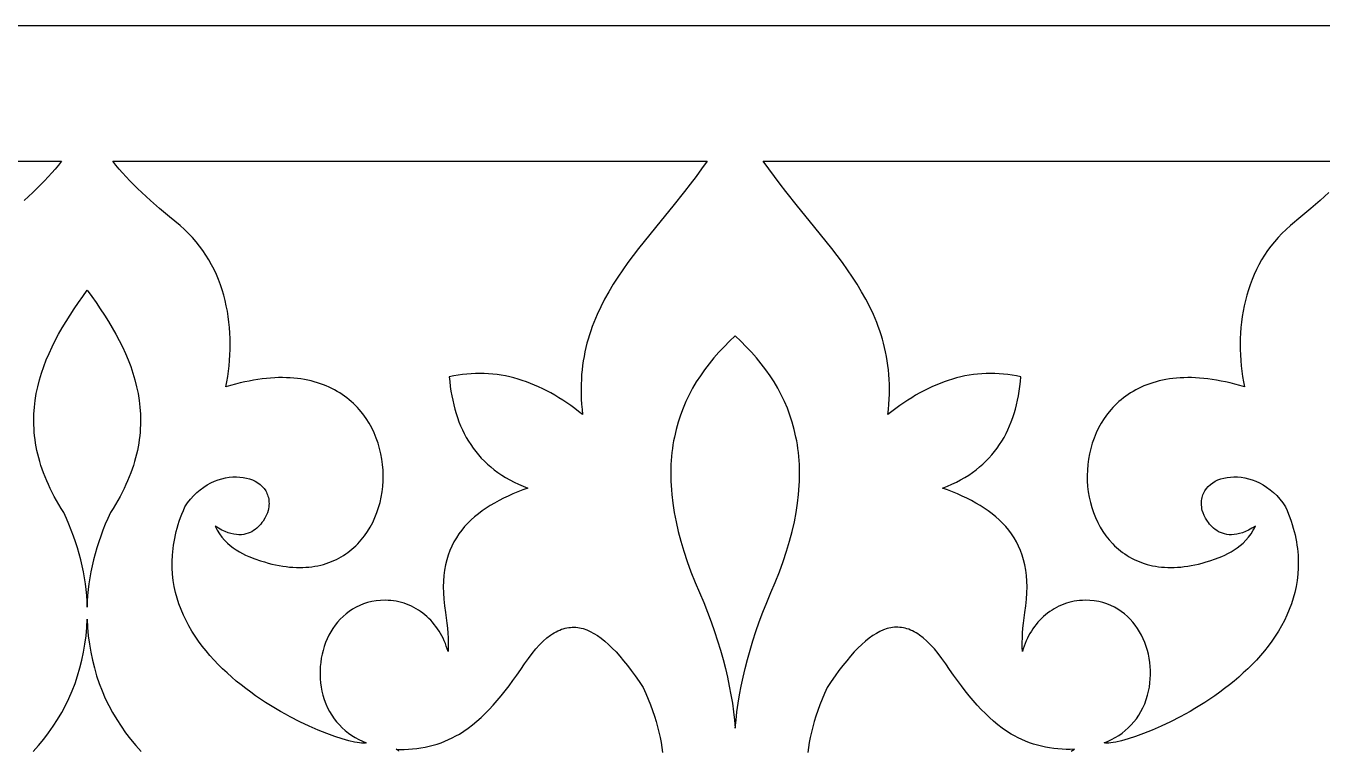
# Model space of a CAD drawing. Extents: x -53 to 63, y 3 to 43.
# Drawn here: x 5.37 to 35.28, y 26.06 to 42.78 of the extents above; entities that cross this region are included whole.
import ezdxf

# ---------------------------------------------------------------- set-up
doc = ezdxf.new("R2010")
doc.units = 0
doc.header["$MEASUREMENT"] = 0
doc.layers.add('LAYER_1', color=18, linetype='CONTINUOUS')

msp = doc.modelspace()

# ---------------------------------------------------------------- linework, layer by layer
at = {"layer": 'LAYER_1'}
for points in [[(63.41, 42.78), (-53.042, 42.78)], [(-7.53, 39.662), (6.191, 39.662), (6.119, 39.569), (6.043, 39.477), (5.964, 39.386), (5.883, 39.296), (5.798, 39.206), (5.71, 39.117), (5.618, 39.027), (5.523, 38.937), (5.323, 38.754)], [(35.433, 38.937), (35.233, 38.754), (35.019, 38.567), (34.79, 38.373), (34.547, 38.17), (34.447, 38.082), (34.352, 37.99), (34.262, 37.895), (34.176, 37.798), (34.096, 37.697), (34.02, 37.593), (33.949, 37.487), (33.883, 37.379), (33.821, 37.268), (33.763, 37.155), (33.71, 37.04), (33.661, 36.923), (33.616, 36.805), (33.576, 36.685), (33.54, 36.564), (33.507, 36.442), (33.479, 36.318), (33.455, 36.194), (33.434, 36.069), (33.417, 35.943), (33.404, 35.817), (33.395, 35.691), (33.389, 35.564), (33.387, 35.438), (33.388, 35.312), (33.393, 35.186), (33.4, 35.06), (33.412, 34.936), (33.426, 34.812), (33.443, 34.689), (33.464, 34.567), (33.487, 34.447), (33.376, 34.48), (33.266, 34.51), (33.158, 34.538), (33.051, 34.563), (32.947, 34.584), (32.845, 34.603), (32.744, 34.62), (32.645, 34.633), (32.548, 34.644), (32.452, 34.652), (32.359, 34.658), (32.267, 34.661), (32.177, 34.662), (32.089, 34.66), (32.002, 34.656), (31.918, 34.65), (31.835, 34.641), (31.754, 34.631), (31.674, 34.618), (31.597, 34.602), (31.521, 34.585), (31.447, 34.566), (31.374, 34.545), (31.304, 34.521), (31.235, 34.496), (31.168, 34.469), (31.102, 34.441), (31.039, 34.41), (30.977, 34.378), (30.916, 34.344), (30.858, 34.308), (30.801, 34.271), (30.746, 34.232), (30.692, 34.192), (30.641, 34.151), (30.591, 34.108), (30.542, 34.063), (30.496, 34.018), (30.451, 33.971), (30.407, 33.923), (30.326, 33.823), (30.251, 33.719), (30.183, 33.611), (30.121, 33.5), (30.066, 33.386), (30.017, 33.268), (29.975, 33.149), (29.939, 33.027), (29.91, 32.904), (29.887, 32.779), (29.871, 32.654), (29.861, 32.528), (29.857, 32.402), (29.859, 32.276), (29.868, 32.15), (29.883, 32.026), (29.904, 31.902), (29.931, 31.781), (29.964, 31.662), (30.004, 31.545), (30.049, 31.43), (30.101, 31.32), (30.158, 31.212), (30.221, 31.109), (30.291, 31.009), (30.366, 30.915), (30.447, 30.825), (30.49, 30.783), (30.534, 30.741), (30.579, 30.701), (30.627, 30.663), (30.675, 30.626), (30.725, 30.591), (30.776, 30.557), (30.829, 30.525), (30.883, 30.495), (30.939, 30.467), (30.996, 30.44), (31.054, 30.415), (31.114, 30.392), (31.175, 30.371), (31.238, 30.352), (31.302, 30.336), (31.368, 30.321), (31.434, 30.308), (31.503, 30.298), (31.572, 30.29), (31.643, 30.284), (31.716, 30.28), (31.789, 30.279), (31.864, 30.28), (31.941, 30.284), (32.019, 30.29), (32.098, 30.299), (32.178, 30.31), (32.26, 30.324), (32.343, 30.341), (32.428, 30.36), (32.513, 30.383), (32.601, 30.408), (32.689, 30.436), (32.822, 30.481), (32.962, 30.536), (33.034, 30.567), (33.106, 30.602), (33.179, 30.641), (33.25, 30.684), (33.321, 30.732), (33.39, 30.785), (33.456, 30.843), (33.52, 30.907), (33.581, 30.978), (33.638, 31.056), (33.691, 31.141), (33.715, 31.186), (33.739, 31.233), (33.66, 31.185), (33.583, 31.144), (33.51, 31.11), (33.44, 31.083), (33.372, 31.063), (33.308, 31.048), (33.246, 31.039), (33.187, 31.036), (33.131, 31.037), (33.077, 31.043), (33.026, 31.053), (32.978, 31.068), (32.932, 31.085), (32.889, 31.106), (32.848, 31.13), (32.81, 31.157), (32.774, 31.185), (32.741, 31.216), (32.71, 31.248), (32.681, 31.281), (32.655, 31.315), (32.631, 31.349), (32.589, 31.417), (32.556, 31.483), (32.531, 31.544), (32.514, 31.596), (32.505, 31.637), (32.499, 31.677), (32.496, 31.716), (32.494, 31.753), (32.495, 31.79), (32.498, 31.826), (32.502, 31.86), (32.509, 31.894), (32.518, 31.927), (32.528, 31.958), (32.541, 31.989), (32.555, 32.019), (32.571, 32.047), (32.607, 32.101), (32.65, 32.15), (32.699, 32.194), (32.753, 32.234), (32.812, 32.269), (32.875, 32.299), (32.943, 32.324), (33.014, 32.344), (33.088, 32.359), (33.165, 32.368), (33.245, 32.371), (33.327, 32.369), (33.41, 32.361), (33.494, 32.347), (33.579, 32.327), (33.664, 32.301), (33.749, 32.269), (33.833, 32.23), (33.916, 32.185), (33.998, 32.134), (34.078, 32.075), (34.156, 32.01), (34.231, 31.938), (34.303, 31.859), (34.371, 31.772), (34.435, 31.678), (34.471, 31.595), (34.504, 31.513), (34.535, 31.431), (34.563, 31.349), (34.589, 31.269), (34.613, 31.188), (34.634, 31.109), (34.654, 31.03), (34.67, 30.951), (34.685, 30.873), (34.698, 30.796), (34.708, 30.719), (34.723, 30.567), (34.729, 30.418), (34.728, 30.27), (34.719, 30.126), (34.703, 29.983), (34.68, 29.843), (34.65, 29.706), (34.613, 29.571), (34.571, 29.438), (34.522, 29.308), (34.467, 29.18), (34.407, 29.055), (34.342, 28.932), (34.272, 28.812), (34.197, 28.694), (34.117, 28.579), (34.034, 28.466), (33.946, 28.356), (33.855, 28.249), (33.761, 28.144), (33.663, 28.041), (33.563, 27.942), (33.46, 27.845), (33.354, 27.751), (33.247, 27.659), (33.138, 27.57), (33.027, 27.484), (32.915, 27.4), (32.802, 27.32), (32.688, 27.242), (32.573, 27.166), (32.459, 27.094), (32.344, 27.024), (32.23, 26.957), (32.116, 26.893), (32.003, 26.832), (31.78, 26.718), (31.564, 26.616), (31.356, 26.525), (31.159, 26.446), (30.975, 26.379), (30.805, 26.324), (30.652, 26.281), (30.518, 26.251), (30.459, 26.24), (30.405, 26.232), (30.357, 26.228), (30.315, 26.227), (30.28, 26.228), (30.251, 26.233), (30.338, 26.27), (30.422, 26.311), (30.505, 26.356), (30.584, 26.405), (30.661, 26.459), (30.734, 26.516), (30.804, 26.578), (30.871, 26.644), (30.934, 26.715), (30.993, 26.79), (31.048, 26.87), (31.098, 26.953), (31.144, 27.042), (31.185, 27.135), (31.221, 27.232), (31.252, 27.334), (31.274, 27.427), (31.292, 27.52), (31.305, 27.614), (31.313, 27.709), (31.317, 27.804), (31.316, 27.9), (31.311, 27.995), (31.302, 28.089), (31.288, 28.183), (31.269, 28.275), (31.247, 28.367), (31.219, 28.457), (31.188, 28.545), (31.152, 28.631), (31.112, 28.714), (31.068, 28.795), (31.02, 28.873), (30.967, 28.948), (30.911, 29.02), (30.85, 29.088), (30.785, 29.152), (30.716, 29.212), (30.643, 29.267), (30.566, 29.318), (30.485, 29.364), (30.401, 29.404), (30.312, 29.439), (30.219, 29.469), (30.123, 29.492), (30.022, 29.509), (29.918, 29.519), (29.81, 29.522), (29.746, 29.521), (29.683, 29.517), (29.62, 29.509), (29.558, 29.5), (29.497, 29.487), (29.437, 29.472), (29.378, 29.454), (29.32, 29.434), (29.262, 29.411), (29.206, 29.386), (29.152, 29.358), (29.098, 29.328), (29.046, 29.296), (28.994, 29.262), (28.945, 29.225), (28.897, 29.187), (28.85, 29.147), (28.805, 29.104), (28.761, 29.06), (28.719, 29.014), (28.679, 28.966), (28.64, 28.916), (28.604, 28.865), (28.569, 28.812), (28.536, 28.758), (28.505, 28.702), (28.476, 28.645), (28.449, 28.586), (28.424, 28.526), (28.402, 28.465), (28.382, 28.403), (28.364, 28.339), (28.36, 28.44), (28.359, 28.545), (28.361, 28.653), (28.367, 28.764), (28.375, 28.878), (28.386, 28.996), (28.4, 29.116), (28.417, 29.241), (28.44, 29.397), (28.456, 29.547), (28.466, 29.692), (28.469, 29.832), (28.465, 29.967), (28.455, 30.096), (28.439, 30.221), (28.417, 30.34), (28.389, 30.455), (28.356, 30.566), (28.317, 30.672), (28.273, 30.773), (28.223, 30.871), (28.169, 30.964), (28.11, 31.054), (28.046, 31.14), (27.977, 31.222), (27.904, 31.301), (27.828, 31.377), (27.747, 31.449), (27.662, 31.518), (27.573, 31.584), (27.481, 31.648), (27.386, 31.708), (27.287, 31.767), (27.185, 31.822), (27.081, 31.876), (26.974, 31.927), (26.864, 31.977), (26.751, 32.024), (26.637, 32.07), (26.52, 32.114), (26.631, 32.157), (26.737, 32.203), (26.839, 32.252), (26.937, 32.303), (27.032, 32.357), (27.123, 32.414), (27.21, 32.473), (27.293, 32.534), (27.373, 32.599), (27.449, 32.665), (27.522, 32.734), (27.591, 32.806), (27.657, 32.88), (27.72, 32.956), (27.779, 33.034), (27.835, 33.115), (27.888, 33.198), (27.938, 33.283), (27.984, 33.37), (28.028, 33.459), (28.068, 33.551), (28.106, 33.644), (28.14, 33.739), (28.172, 33.837), (28.201, 33.936), (28.227, 34.037), (28.251, 34.14), (28.272, 34.244), (28.29, 34.351), (28.306, 34.459), (28.319, 34.569), (28.329, 34.68), (28.227, 34.702), (28.125, 34.72), (28.024, 34.734), (27.923, 34.745), (27.823, 34.753), (27.723, 34.758), (27.624, 34.759), (27.524, 34.757), (27.426, 34.752), (27.328, 34.744), (27.23, 34.733), (27.132, 34.718), (27.035, 34.7), (26.939, 34.68), (26.842, 34.656), (26.747, 34.629), (26.651, 34.599), (26.556, 34.566), (26.461, 34.53), (26.367, 34.491), (26.273, 34.45), (26.179, 34.405), (26.085, 34.358), (25.992, 34.308), (25.899, 34.255), (25.807, 34.199), (25.715, 34.14), (25.623, 34.079), (25.531, 34.015), (25.44, 33.949), (25.348, 33.88), (25.258, 33.808), (25.271, 33.929), (25.281, 34.049), (25.288, 34.167), (25.292, 34.283), (25.293, 34.398), (25.292, 34.511), (25.287, 34.622), (25.28, 34.731), (25.27, 34.839), (25.257, 34.945), (25.242, 35.05), (25.225, 35.153), (25.204, 35.255), (25.182, 35.355), (25.157, 35.454), (25.13, 35.552), (25.101, 35.649), (25.07, 35.745), (25.036, 35.839), (25.001, 35.932), (24.963, 36.025), (24.924, 36.116), (24.84, 36.296), (24.749, 36.472), (24.652, 36.645), (24.549, 36.816), (24.441, 36.984), (24.327, 37.151), (24.21, 37.316), (24.088, 37.479), (23.964, 37.642), (23.706, 37.966), (23.441, 38.292), (23.172, 38.621), (22.903, 38.957), (22.77, 39.129), (22.638, 39.303), (22.509, 39.481), (22.382, 39.662), (36.102, 39.662)], [(5.531, 26.036), (5.657, 26.173), (5.777, 26.315), (5.89, 26.462), (5.997, 26.614), (6.098, 26.769), (6.192, 26.929), (6.279, 27.092), (6.36, 27.259), (6.433, 27.43), (6.5, 27.604), (6.56, 27.78), (6.613, 27.96), (6.659, 28.142), (6.698, 28.327), (6.73, 28.513), (6.754, 28.702), (6.771, 28.893), (6.781, 29.085), (6.79, 28.893), (6.807, 28.702), (6.831, 28.513), (6.862, 28.327), (6.901, 28.142), (6.946, 27.96), (6.999, 27.78), (7.059, 27.604), (7.126, 27.43), (7.199, 27.259), (7.28, 27.092), (7.367, 26.929), (7.461, 26.769), (7.561, 26.614), (7.668, 26.462), (7.781, 26.315), (7.901, 26.173), (8.027, 26.036)], [(13.983, 26.043), (13.908, 26.086), (14.003, 26.082), (14.099, 26.081), (14.195, 26.085), (14.291, 26.091), (14.387, 26.102), (14.482, 26.115), (14.577, 26.133), (14.671, 26.153), (14.764, 26.177), (14.855, 26.204), (14.946, 26.235), (15.034, 26.269), (15.121, 26.306), (15.206, 26.346), (15.289, 26.39), (15.369, 26.436), (15.472, 26.502), (15.574, 26.574), (15.674, 26.65), (15.772, 26.731), (15.869, 26.818), (15.964, 26.909), (16.059, 27.004), (16.152, 27.104), (16.244, 27.209), (16.336, 27.318), (16.426, 27.431), (16.516, 27.548), (16.606, 27.669), (16.695, 27.794), (16.784, 27.923), (16.873, 28.055), (16.961, 28.182), (17.049, 28.298), (17.135, 28.403), (17.221, 28.498), (17.306, 28.582), (17.391, 28.656), (17.476, 28.72), (17.518, 28.748), (17.56, 28.774), (17.601, 28.797), (17.643, 28.818), (17.685, 28.836), (17.727, 28.853), (17.768, 28.866), (17.81, 28.878), (17.851, 28.887), (17.893, 28.894), (17.934, 28.898), (17.976, 28.901), (18.017, 28.901), (18.058, 28.899), (18.1, 28.894), (18.141, 28.888), (18.183, 28.879), (18.224, 28.868), (18.307, 28.84), (18.391, 28.804), (18.474, 28.759), (18.558, 28.707), (18.642, 28.646), (18.727, 28.578), (18.812, 28.503), (18.898, 28.42), (18.984, 28.329), (19.071, 28.232), (19.159, 28.128), (19.248, 28.017), (19.337, 27.899), (19.428, 27.775), (19.519, 27.645), (19.612, 27.509), (19.672, 27.373), (19.728, 27.239), (19.78, 27.107), (19.828, 26.977), (19.871, 26.849), (19.91, 26.723), (19.945, 26.599), (19.976, 26.477), (20.002, 26.357), (20.025, 26.239), (20.044, 26.123), (20.059, 26.009)], [(29.488, 26.043), (29.563, 26.086), (29.468, 26.082), (29.372, 26.081), (29.276, 26.085), (29.18, 26.091), (29.084, 26.102), (28.989, 26.115), (28.894, 26.133), (28.8, 26.153), (28.708, 26.177), (28.616, 26.204), (28.526, 26.235), (28.437, 26.269), (28.35, 26.306), (28.265, 26.346), (28.183, 26.39), (28.102, 26.436), (27.999, 26.502), (27.897, 26.574), (27.798, 26.65), (27.699, 26.731), (27.602, 26.818), (27.507, 26.909), (27.412, 27.004), (27.319, 27.104), (27.226, 27.209), (27.134, 27.318), (27.043, 27.431), (26.953, 27.548), (26.863, 27.669), (26.773, 27.794), (26.683, 27.923), (26.593, 28.055), (26.505, 28.182), (26.418, 28.298), (26.331, 28.403), (26.245, 28.498), (26.16, 28.582), (26.075, 28.656), (25.991, 28.72), (25.949, 28.748), (25.907, 28.774), (25.865, 28.797), (25.823, 28.818), (25.781, 28.836), (25.74, 28.853), (25.698, 28.866), (25.657, 28.878), (25.615, 28.887), (25.574, 28.894), (25.532, 28.898), (25.491, 28.901), (25.449, 28.901), (25.408, 28.899), (25.366, 28.894), (25.325, 28.888), (25.283, 28.879), (25.242, 28.868), (25.159, 28.84), (25.076, 28.804), (24.992, 28.759), (24.908, 28.707), (24.824, 28.646), (24.739, 28.578), (24.654, 28.503), (24.568, 28.42), (24.482, 28.329), (24.395, 28.232), (24.307, 28.128), (24.218, 28.017), (24.129, 27.899), (24.038, 27.775), (23.947, 27.645), (23.855, 27.509), (23.794, 27.373), (23.738, 27.239), (23.687, 27.107), (23.639, 26.977), (23.596, 26.849), (23.557, 26.723), (23.523, 26.599), (23.492, 26.477), (23.465, 26.357), (23.442, 26.239), (23.424, 26.123), (23.408, 26.009)]]:
    msp.add_lwpolyline(points, dxfattribs=at)
for points in [[(7.369, 39.662), (21.087, 39.662), (20.96, 39.481), (20.831, 39.303), (20.699, 39.129), (20.566, 38.957), (20.297, 38.621), (20.028, 38.292), (19.763, 37.966), (19.505, 37.642), (19.381, 37.479), (19.259, 37.316), (19.142, 37.151), (19.029, 36.984), (18.921, 36.816), (18.818, 36.645), (18.721, 36.472), (18.63, 36.296), (18.546, 36.116), (18.507, 36.025), (18.469, 35.932), (18.434, 35.839), (18.401, 35.745), (18.369, 35.649), (18.34, 35.552), (18.313, 35.454), (18.288, 35.355), (18.266, 35.255), (18.246, 35.153), (18.228, 35.05), (18.213, 34.945), (18.201, 34.839), (18.191, 34.731), (18.184, 34.622), (18.179, 34.511), (18.177, 34.398), (18.178, 34.283), (18.183, 34.167), (18.19, 34.049), (18.2, 33.929), (18.213, 33.808), (18.122, 33.88), (18.031, 33.949), (17.94, 34.015), (17.848, 34.079), (17.756, 34.14), (17.664, 34.199), (17.572, 34.255), (17.479, 34.308), (17.386, 34.358), (17.292, 34.405), (17.198, 34.45), (17.104, 34.491), (17.01, 34.53), (16.915, 34.566), (16.819, 34.599), (16.724, 34.629), (16.628, 34.656), (16.531, 34.68), (16.435, 34.7), (16.337, 34.718), (16.24, 34.733), (16.142, 34.744), (16.043, 34.752), (15.944, 34.757), (15.845, 34.759), (15.745, 34.758), (15.645, 34.753), (15.544, 34.745), (15.443, 34.734), (15.341, 34.72), (15.239, 34.702), (15.136, 34.68), (15.147, 34.569), (15.16, 34.459), (15.176, 34.351), (15.194, 34.244), (15.215, 34.14), (15.239, 34.037), (15.265, 33.936), (15.294, 33.837), (15.326, 33.739), (15.36, 33.644), (15.398, 33.551), (15.439, 33.459), (15.482, 33.37), (15.529, 33.283), (15.579, 33.198), (15.632, 33.115), (15.688, 33.034), (15.747, 32.956), (15.81, 32.88), (15.876, 32.806), (15.946, 32.734), (16.019, 32.665), (16.095, 32.599), (16.175, 32.534), (16.259, 32.473), (16.346, 32.414), (16.437, 32.357), (16.532, 32.303), (16.631, 32.252), (16.734, 32.203), (16.84, 32.157), (16.951, 32.114), (16.834, 32.07), (16.719, 32.024), (16.606, 31.977), (16.496, 31.927), (16.389, 31.876), (16.284, 31.822), (16.182, 31.767), (16.083, 31.708), (15.988, 31.648), (15.896, 31.584), (15.807, 31.518), (15.722, 31.449), (15.641, 31.377), (15.564, 31.301), (15.491, 31.222), (15.423, 31.14), (15.359, 31.054), (15.3, 30.964), (15.245, 30.871), (15.196, 30.773), (15.152, 30.672), (15.113, 30.566), (15.079, 30.455), (15.051, 30.34), (15.029, 30.221), (15.013, 30.096), (15.003, 29.967), (14.999, 29.832), (15.001, 29.692), (15.01, 29.547), (15.026, 29.397), (15.049, 29.241), (15.067, 29.116), (15.083, 28.996), (15.095, 28.878), (15.104, 28.764), (15.109, 28.653), (15.112, 28.545), (15.111, 28.44), (15.107, 28.339), (15.089, 28.403), (15.068, 28.465), (15.046, 28.526), (15.021, 28.586), (14.994, 28.645), (14.964, 28.702), (14.933, 28.758), (14.9, 28.812), (14.865, 28.865), (14.829, 28.916), (14.79, 28.966), (14.75, 29.014), (14.708, 29.06), (14.665, 29.104), (14.619, 29.147), (14.573, 29.187), (14.525, 29.225), (14.475, 29.262), (14.424, 29.296), (14.372, 29.328), (14.318, 29.358), (14.264, 29.386), (14.208, 29.411), (14.151, 29.434), (14.093, 29.454), (14.034, 29.472), (13.974, 29.487), (13.913, 29.5), (13.851, 29.509), (13.788, 29.517), (13.725, 29.521), (13.661, 29.522), (13.553, 29.519), (13.449, 29.509), (13.348, 29.492), (13.252, 29.469), (13.159, 29.439), (13.071, 29.404), (12.986, 29.364), (12.905, 29.318), (12.828, 29.267), (12.755, 29.212), (12.686, 29.152), (12.621, 29.088), (12.56, 29.02), (12.504, 28.948), (12.451, 28.873), (12.403, 28.795), (12.359, 28.714), (12.319, 28.631), (12.283, 28.545), (12.252, 28.457), (12.225, 28.367), (12.202, 28.275), (12.183, 28.183), (12.169, 28.089), (12.16, 27.995), (12.155, 27.9), (12.154, 27.804), (12.158, 27.709), (12.166, 27.614), (12.179, 27.52), (12.197, 27.427), (12.219, 27.334), (12.25, 27.232), (12.286, 27.135), (12.327, 27.042), (12.373, 26.953), (12.423, 26.87), (12.478, 26.79), (12.537, 26.715), (12.6, 26.644), (12.667, 26.578), (12.737, 26.516), (12.81, 26.459), (12.887, 26.405), (12.967, 26.356), (13.049, 26.311), (13.134, 26.27), (13.22, 26.233), (13.192, 26.228), (13.156, 26.227), (13.114, 26.228), (13.066, 26.232), (13.012, 26.24), (12.953, 26.251), (12.819, 26.281), (12.666, 26.324), (12.496, 26.379), (12.312, 26.446), (12.114, 26.525), (11.906, 26.616), (11.69, 26.718), (11.467, 26.832), (11.354, 26.893), (11.24, 26.957), (11.126, 27.024), (11.011, 27.094), (10.896, 27.166), (10.782, 27.242), (10.668, 27.32), (10.555, 27.4), (10.443, 27.484), (10.332, 27.57), (10.222, 27.659), (10.115, 27.751), (10.009, 27.845), (9.906, 27.942), (9.806, 28.041), (9.708, 28.144), (9.614, 28.249), (9.523, 28.356), (9.435, 28.466), (9.352, 28.579), (9.272, 28.694), (9.197, 28.812), (9.127, 28.932), (9.062, 29.055), (9.002, 29.18), (8.947, 29.308), (8.898, 29.438), (8.856, 29.571), (8.819, 29.706), (8.789, 29.843), (8.766, 29.983), (8.75, 30.126), (8.741, 30.27), (8.74, 30.418), (8.747, 30.567), (8.762, 30.719), (8.772, 30.796), (8.785, 30.873), (8.8, 30.951), (8.817, 31.03), (8.836, 31.109), (8.857, 31.188), (8.881, 31.269), (8.907, 31.349), (8.936, 31.431), (8.967, 31.513), (9, 31.595), (9.036, 31.678), (9.099, 31.772), (9.167, 31.859), (9.239, 31.938), (9.314, 32.01), (9.391, 32.075), (9.471, 32.134), (9.553, 32.185), (9.636, 32.23), (9.72, 32.269), (9.805, 32.301), (9.89, 32.327), (9.975, 32.347), (10.059, 32.361), (10.142, 32.369), (10.224, 32.371), (10.304, 32.368), (10.381, 32.359), (10.456, 32.344), (10.527, 32.324), (10.595, 32.299), (10.658, 32.269), (10.717, 32.234), (10.771, 32.194), (10.82, 32.15), (10.863, 32.101), (10.9, 32.047), (10.916, 32.019), (10.93, 31.989), (10.942, 31.958), (10.953, 31.927), (10.962, 31.894), (10.969, 31.86), (10.973, 31.826), (10.976, 31.79), (10.977, 31.753), (10.975, 31.716), (10.972, 31.677), (10.966, 31.637), (10.956, 31.596), (10.938, 31.544), (10.913, 31.483), (10.88, 31.417), (10.838, 31.349), (10.814, 31.315), (10.788, 31.281), (10.759, 31.248), (10.728, 31.216), (10.695, 31.185), (10.659, 31.157), (10.621, 31.13), (10.581, 31.106), (10.538, 31.085), (10.492, 31.068), (10.444, 31.053), (10.393, 31.043), (10.34, 31.037), (10.283, 31.036), (10.225, 31.039), (10.163, 31.048), (10.098, 31.063), (10.031, 31.083), (9.961, 31.11), (9.887, 31.144), (9.811, 31.185), (9.732, 31.233), (9.755, 31.186), (9.78, 31.141), (9.833, 31.056), (9.89, 30.978), (9.951, 30.907), (10.015, 30.843), (10.081, 30.785), (10.15, 30.732), (10.221, 30.684), (10.293, 30.641), (10.365, 30.602), (10.437, 30.567), (10.509, 30.536), (10.65, 30.481), (10.782, 30.436), (10.87, 30.408), (10.958, 30.383), (11.043, 30.36), (11.128, 30.341), (11.211, 30.324), (11.293, 30.31), (11.373, 30.299), (11.452, 30.29), (11.53, 30.284), (11.607, 30.28), (11.682, 30.279), (11.755, 30.28), (11.828, 30.284), (11.899, 30.29), (11.968, 30.298), (12.036, 30.308), (12.103, 30.321), (12.169, 30.336), (12.233, 30.352), (12.295, 30.371), (12.356, 30.392), (12.416, 30.415), (12.475, 30.44), (12.532, 30.467), (12.587, 30.495), (12.641, 30.525), (12.694, 30.557), (12.746, 30.591), (12.795, 30.626), (12.844, 30.663), (12.891, 30.701), (12.936, 30.741), (12.981, 30.783), (13.023, 30.825), (13.104, 30.915), (13.179, 31.009), (13.249, 31.109), (13.312, 31.212), (13.369, 31.32), (13.421, 31.43), (13.466, 31.545), (13.505, 31.662), (13.538, 31.781), (13.565, 31.902), (13.586, 32.026), (13.601, 32.15), (13.61, 32.276), (13.612, 32.402), (13.608, 32.528), (13.598, 32.654), (13.581, 32.779), (13.558, 32.904), (13.529, 33.027), (13.493, 33.149), (13.451, 33.268), (13.402, 33.386), (13.347, 33.5), (13.285, 33.611), (13.217, 33.719), (13.142, 33.823), (13.06, 33.923), (13.017, 33.971), (12.972, 34.018), (12.925, 34.063), (12.876, 34.108), (12.826, 34.151), (12.775, 34.192), (12.721, 34.232), (12.666, 34.271), (12.609, 34.308), (12.551, 34.344), (12.49, 34.378), (12.428, 34.41), (12.364, 34.441), (12.299, 34.469), (12.232, 34.496), (12.163, 34.521), (12.092, 34.545), (12.02, 34.566), (11.946, 34.585), (11.87, 34.602), (11.792, 34.618), (11.713, 34.631), (11.632, 34.641), (11.549, 34.65), (11.464, 34.656), (11.378, 34.66), (11.289, 34.662), (11.199, 34.661), (11.108, 34.658), (11.014, 34.652), (10.919, 34.644), (10.821, 34.633), (10.722, 34.62), (10.622, 34.603), (10.519, 34.584), (10.415, 34.563), (10.308, 34.538), (10.2, 34.51), (10.09, 34.48), (9.979, 34.447), (10.003, 34.567), (10.024, 34.689), (10.041, 34.812), (10.056, 34.936), (10.068, 35.06), (10.076, 35.186), (10.081, 35.312), (10.082, 35.438), (10.08, 35.564), (10.074, 35.691), (10.065, 35.817), (10.052, 35.943), (10.036, 36.069), (10.016, 36.194), (9.991, 36.318), (9.963, 36.442), (9.931, 36.564), (9.895, 36.685), (9.854, 36.805), (9.81, 36.923), (9.761, 37.04), (9.708, 37.155), (9.65, 37.268), (9.589, 37.379), (9.522, 37.487), (9.451, 37.593), (9.375, 37.697), (9.295, 37.798), (9.21, 37.895), (9.12, 37.99), (9.025, 38.082), (8.925, 38.17), (8.681, 38.373), (8.453, 38.567), (8.238, 38.754), (8.038, 38.937), (7.943, 39.027), (7.851, 39.117), (7.763, 39.206), (7.678, 39.296), (7.596, 39.386), (7.517, 39.477), (7.441, 39.569)], [(6.781, 29.36), (6.778, 29.496), (6.77, 29.632), (6.758, 29.769), (6.741, 29.906), (6.72, 30.043), (6.695, 30.18), (6.666, 30.318), (6.633, 30.456), (6.597, 30.593), (6.556, 30.731), (6.512, 30.868), (6.464, 31.005), (6.413, 31.142), (6.358, 31.278), (6.3, 31.414), (6.239, 31.55), (6.18, 31.643), (6.124, 31.736), (6.071, 31.829), (6.02, 31.921), (5.972, 32.012), (5.928, 32.103), (5.885, 32.193), (5.846, 32.283), (5.809, 32.372), (5.775, 32.461), (5.743, 32.549), (5.714, 32.637), (5.687, 32.724), (5.663, 32.81), (5.641, 32.897), (5.622, 32.982), (5.605, 33.068), (5.59, 33.152), (5.578, 33.237), (5.567, 33.321), (5.559, 33.404), (5.554, 33.487), (5.55, 33.57), (5.548, 33.652), (5.549, 33.734), (5.551, 33.815), (5.562, 33.977), (5.581, 34.137), (5.607, 34.295), (5.64, 34.453), (5.679, 34.609), (5.726, 34.763), (5.778, 34.916), (5.836, 35.069), (5.9, 35.22), (5.969, 35.37), (6.043, 35.519), (6.122, 35.667), (6.205, 35.814), (6.293, 35.96), (6.384, 36.106), (6.479, 36.25), (6.577, 36.395), (6.677, 36.538), (6.781, 36.681), (6.884, 36.538), (6.985, 36.395), (7.083, 36.25), (7.178, 36.106), (7.269, 35.96), (7.356, 35.814), (7.44, 35.667), (7.519, 35.519), (7.593, 35.37), (7.662, 35.22), (7.726, 35.069), (7.784, 34.916), (7.836, 34.763), (7.882, 34.609), (7.922, 34.453), (7.955, 34.295), (7.98, 34.137), (7.999, 33.977), (8.01, 33.815), (8.012, 33.734), (8.012, 33.652), (8.011, 33.57), (8.007, 33.487), (8.001, 33.404), (7.993, 33.321), (7.983, 33.237), (7.97, 33.152), (7.955, 33.068), (7.938, 32.982), (7.919, 32.897), (7.897, 32.81), (7.872, 32.724), (7.846, 32.637), (7.816, 32.549), (7.785, 32.461), (7.75, 32.372), (7.713, 32.283), (7.673, 32.193), (7.631, 32.103), (7.586, 32.012), (7.538, 31.921), (7.487, 31.829), (7.434, 31.736), (7.377, 31.643), (7.318, 31.55), (7.257, 31.414), (7.199, 31.278), (7.145, 31.142), (7.093, 31.005), (7.046, 30.868), (7.002, 30.731), (6.961, 30.593), (6.924, 30.456), (6.892, 30.318), (6.863, 30.18), (6.838, 30.043), (6.818, 29.906), (6.802, 29.769), (6.79, 29.632), (6.783, 29.496)], [(21.735, 35.623), (21.605, 35.5), (21.479, 35.375), (21.358, 35.247), (21.243, 35.116), (21.133, 34.982), (21.028, 34.845), (20.93, 34.705), (20.837, 34.562), (20.751, 34.415), (20.671, 34.265), (20.597, 34.112), (20.53, 33.955), (20.469, 33.794), (20.416, 33.63), (20.369, 33.462), (20.33, 33.29), (20.313, 33.202), (20.298, 33.114), (20.285, 33.024), (20.274, 32.933), (20.265, 32.842), (20.257, 32.749), (20.252, 32.655), (20.248, 32.56), (20.247, 32.465), (20.248, 32.367), (20.25, 32.269), (20.255, 32.17), (20.262, 32.07), (20.271, 31.968), (20.295, 31.762), (20.327, 31.55), (20.369, 31.334), (20.419, 31.114), (20.479, 30.888), (20.548, 30.657), (20.626, 30.421), (20.714, 30.18), (20.811, 29.933), (20.913, 29.701), (21.008, 29.472), (21.097, 29.245), (21.18, 29.022), (21.257, 28.802), (21.328, 28.585), (21.393, 28.37), (21.453, 28.159), (21.507, 27.95), (21.556, 27.745), (21.599, 27.542), (21.637, 27.342), (21.669, 27.145), (21.696, 26.951), (21.718, 26.759), (21.735, 26.571), (21.753, 26.759), (21.775, 26.951), (21.802, 27.145), (21.834, 27.342), (21.872, 27.542), (21.915, 27.745), (21.964, 27.95), (22.018, 28.159), (22.078, 28.37), (22.143, 28.585), (22.214, 28.802), (22.291, 29.022), (22.374, 29.245), (22.463, 29.472), (22.558, 29.701), (22.66, 29.933), (22.757, 30.18), (22.844, 30.421), (22.922, 30.657), (22.991, 30.888), (23.05, 31.114), (23.1, 31.334), (23.141, 31.55), (23.174, 31.762), (23.198, 31.968), (23.213, 32.17), (23.218, 32.269), (23.22, 32.367), (23.221, 32.465), (23.219, 32.56), (23.216, 32.655), (23.21, 32.749), (23.203, 32.842), (23.194, 32.933), (23.182, 33.024), (23.169, 33.114), (23.154, 33.202), (23.137, 33.29), (23.098, 33.462), (23.052, 33.63), (22.998, 33.794), (22.938, 33.955), (22.871, 34.112), (22.797, 34.265), (22.717, 34.415), (22.631, 34.562), (22.539, 34.705), (22.44, 34.845), (22.336, 34.982), (22.227, 35.116), (22.112, 35.247), (21.991, 35.375), (21.866, 35.5)]]:
    msp.add_lwpolyline(points, close=True, dxfattribs=at)

doc.saveas('drawing.dxf')
